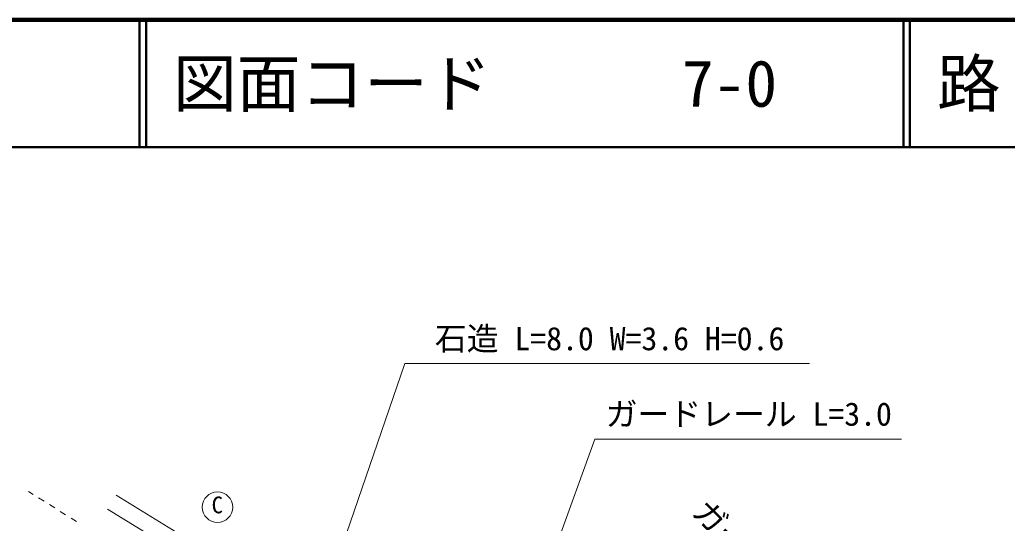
# Model space of a CAD drawing. Units: millimetres, scale not verified. Extents: x 40000 to 680000, y 20000 to 380000.
# Drawn here: x 108333 to 185902, y 340460 to 380000 of the extents above; entities that cross this region are included whole.
import ezdxf
from ezdxf.enums import TextEntityAlignment as Align

# ---------------------------------------------------------------- set-up
doc = ezdxf.new("R2010")
doc.units = ezdxf.units.MM
doc.header["$LTSCALE"] = 1000
for name, color, linetype, lineweight in [('M-BGD', 7, 'Continuous', 13), ('M-STR-HTXT', 7, 'Continuous', 13), ('M-TTL', 2, 'Continuous', 140), ('M-TTL-LINE', 7, 'Continuous', 50), ('M-TTL-TXT', 7, 'Continuous', 13)]:
    doc.layers.add(name, color=color, linetype=linetype, lineweight=lineweight)
doc.styles.add('ＭＳ ゴシック', font='')
doc.styles.get('ＭＳ ゴシック').set_extended_font_data('MS Gothic')

msp = doc.modelspace()

# ---------------------------------------------------------------- linework, layer by layer
at = {"layer": 'M-BGD'}
for p, q in [((109391, 342717), (109015, 342952)), ((110239, 342188), (109815, 342452)), ((111088, 341658), (110663, 341923)), ((111936, 341128), (111512, 341393)), ((112784, 340599), (112360, 340863))]:
    msp.add_line(p, q, dxfattribs=at)
for points in [[(115908, 342674), (120681, 339726)], [(115225, 341568), (120036, 338597)]]:
    msp.add_lwpolyline(points, dxfattribs=at)
msp.add_open_spline([(84993, 342651), (85427, 342243), (85567, 342124), (85963, 341821), (86489, 341420), (86813, 341232), (87395, 340917), (88202, 340479), (88712, 340354), (89560, 340001), (90751, 339505), (91438, 339274), (92618, 338752), (93813, 338224), (94510, 337977), (95643, 337327), (96721, 336708), (97273, 336273), (98260, 335517), (99292, 334727), (99853, 334258), (100792, 333361), (101686, 332506), (102105, 331946), (102981, 331073), (103506, 330550), (103768, 330218), (104354, 329764), (104991, 329271), (105355, 328994), (106067, 328617), (106666, 328300), (107022, 328153), (107666, 327939), (108478, 327670), (108940, 327527), (109782, 327374), (110379, 327265), (110715, 327204), (111321, 327166), (112756, 327075), (113565, 327145), (115004, 327166), (116632, 327189), (117544, 327243), (119172, 327287), (119938, 327307), (120368, 327376), (121134, 327335), (121743, 327303), (122087, 327282), (122685, 327166), (123314, 327044), (123706, 327027), (124260, 326705), (124835, 326372), (125112, 326095), (125544, 325591), (126154, 324880), (126390, 324396), (126859, 323585), (127412, 322629), (127686, 322072), (128167, 321077), (128696, 319985), (129003, 319375), (129440, 318242), (129839, 317208), (129955, 316836), (130339, 315550)], degree=3, knots=[0, 0, 0, 0, 1, 1, 1, 2, 2, 2, 3, 3, 3, 4, 4, 4, 5, 5, 5, 6, 6, 6, 7, 7, 7, 8, 8, 8, 9, 9, 9, 10, 10, 10, 11, 11, 11, 12, 12, 12, 13, 13, 13, 14, 14, 14, 15, 15, 15, 16, 16, 16, 17, 17, 17, 18, 18, 18, 19, 19, 19, 20, 20, 20, 21, 21, 21, 22, 22, 22, 23, 23, 23, 23], dxfattribs=at)
at = {"layer": 'M-STR-HTXT'}
for p, q in [((127070, 319511), (138581, 352995)), ((138581, 352995), (170368, 352995)), ((150155, 337837), (153495, 347069)), ((153495, 347069), (177593, 347069))]:
    msp.add_line(p, q, dxfattribs=at)
msp.add_circle((123866, 341723), 1200, dxfattribs=at)
at = {"layer": 'M-TTL'}
msp.add_line((680000, 380000), (40000, 380000), dxfattribs=at)
at = {"layer": 'M-TTL-LINE'}
for p, q in [((117750, 380000), (117750, 370000)), ((118250, 380000), (118250, 370000)), ((177750, 380000), (177750, 370000)), ((178250, 380000), (178250, 370000)), ((40000, 370000), (680000, 370000))]:
    msp.add_line(p, q, dxfattribs=at)

# ---------------------------------------------------------------- texts
at = {"layer": 'M-STR-HTXT', "style": 'ＭＳ ゴシック'}
for s, p in [('石造 L=8.0 W=3.6 H=0.6', (154666, 353495)), ('ガードレール L=3.0', (165598, 347569))]:
    msp.add_text(s, height=1833, dxfattribs=at).set_placement(p, align=Align.BOTTOM_CENTER)
msp.add_text('C', height=1320, dxfattribs=at).set_placement((123402, 342560), align=Align.TOP_LEFT)
msp.add_text('ガードレール', height=1833, rotation=315, dxfattribs=at).set_placement((165965, 335540), align=Align.BOTTOM_CENTER)
at = {"layer": 'M-TTL-TXT', "style": 'ＭＳ ゴシック'}
for s, p in [('図面コード      7-0', (120380, 375000)), ('路 線 名      一般県道油谷港線', (180380, 375000))]:
    msp.add_text(s, height=3666, dxfattribs=at).set_placement(p, align=Align.MIDDLE_LEFT)

doc.saveas('drawing.dxf')
